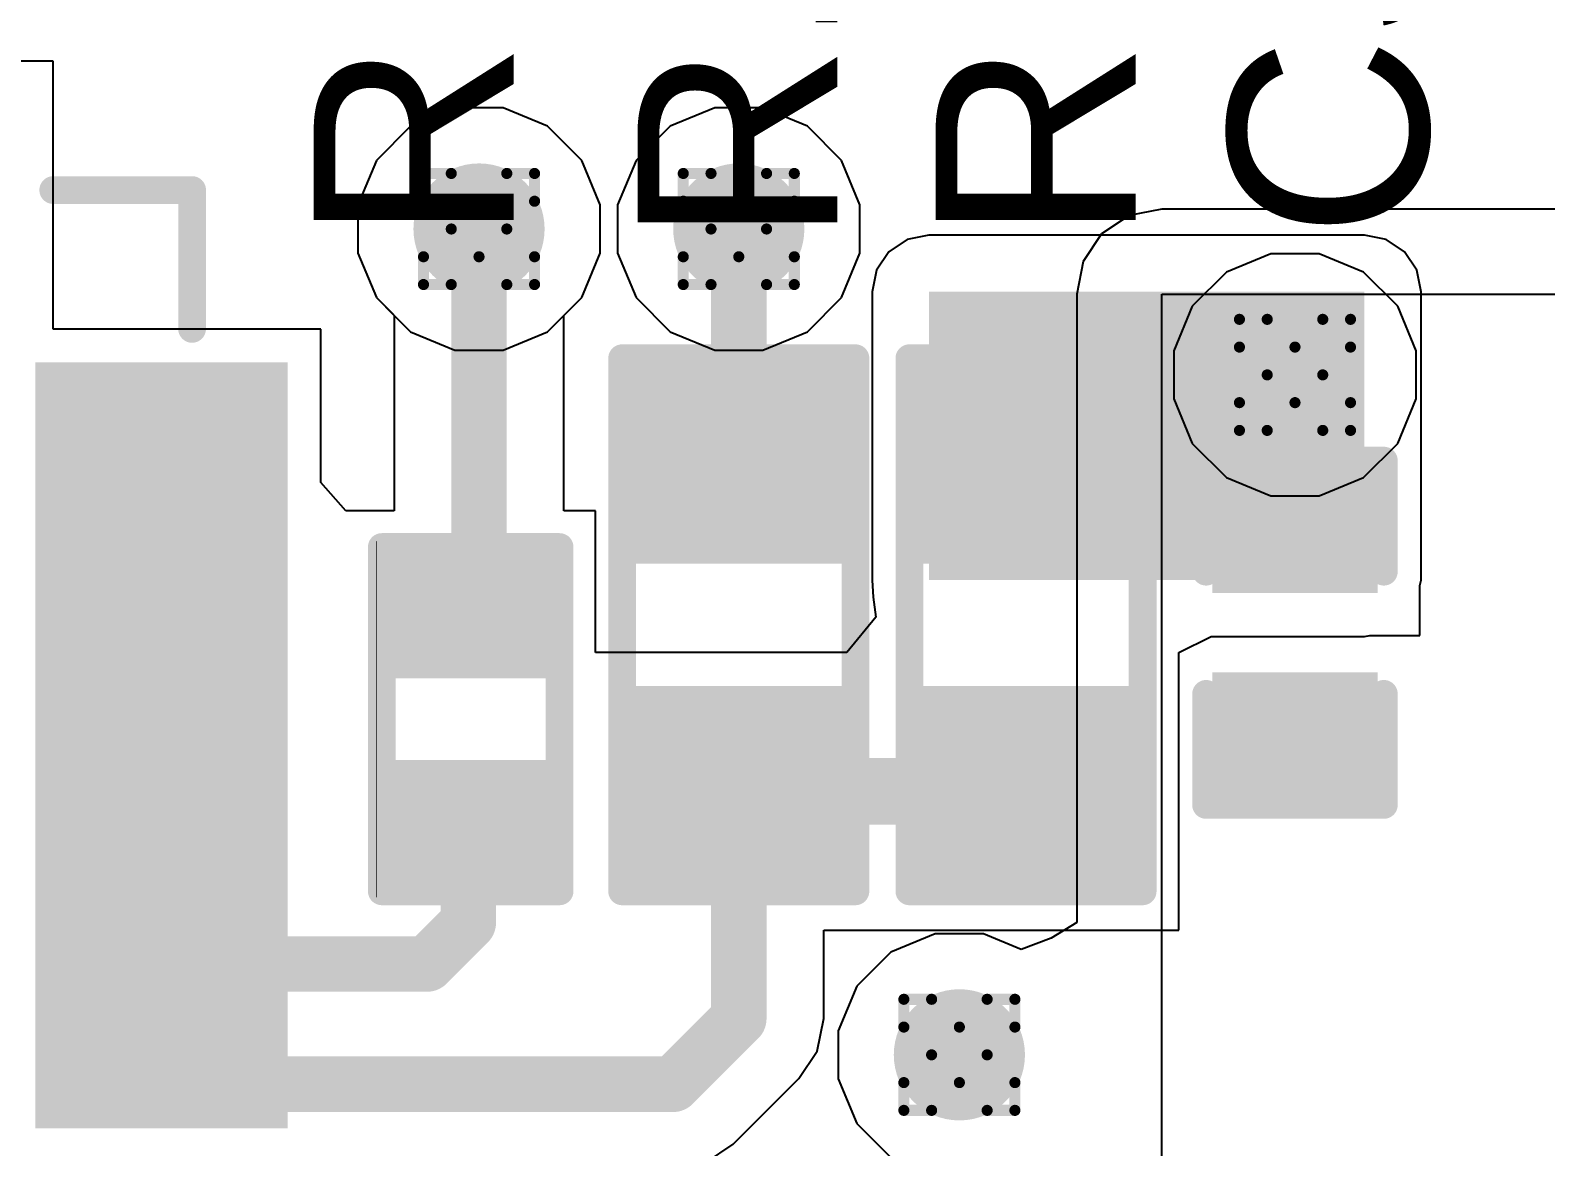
# Model space of a CAD drawing. Header units: inches. Extents: x -11 to 5379, y 0 to 5429.
# Drawn here: x 79 to 85.93, y 56.6 to 61.71 of the extents above; entities that cross this region are included whole.
import ezdxf

# ---------------------------------------------------------------- set-up
doc = ezdxf.new("R2010")
doc.units = ezdxf.units.IN
for name, color, linetype in [('Bottom Layer', 5, 'Continuous'), ('Drill Drawing', 1, 'Continuous'), ('GND', 16, 'Continuous'), ('PWR', 76, 'Continuous'), ('Top Layer', 1, 'Continuous'), ('Top Overlay', 2, 'Continuous'), ('Top Paste', 8, 'Continuous'), ('Top Solder', 216, 'Continuous'), ('Via Holes', 16, 'Continuous')]:
    doc.layers.add(name, color=color, linetype=linetype)
doc.styles.add('Arial', font='', dxfattribs={"height": 0.2})
doc.styles.get('Arial').set_extended_font_data('Arial')

# ---------------------------------------------------------------- blocks, each defined once
blk = doc.blocks.new('28_QFN__5_5___156')
at = {"layer": 'Top Layer'}
for points in [[(-1.65, -1.925), (-1.35, -1.925), (-1.35, -2.875), (-1.65, -2.875)], [(-1.15, -1.925), (-0.85, -1.925), (-0.85, -2.875), (-1.15, -2.875)], [(-0.65, -1.925), (-0.35, -1.925), (-0.35, -2.875), (-0.65, -2.875)], [(-0.15, -1.925), (0.15, -1.925), (0.15, -2.875), (-0.15, -2.875)], [(0.35, -1.925), (0.65, -1.925), (0.65, -2.875), (0.35, -2.875)], [(0.85, -1.925), (1.15, -1.925), (1.15, -2.875), (0.85, -2.875)], [(1.35, -1.925), (1.65, -1.925), (1.65, -2.875), (1.35, -2.875)]]:
    blk.add_hatch(color=1, dxfattribs=at).paths.add_polyline_path(points)
at = {"layer": 'Top Paste'}
for points in [[(-1.65, -1.925), (-1.35, -1.925), (-1.35, -2.875), (-1.65, -2.875)], [(-1.15, -1.925), (-0.85, -1.925), (-0.85, -2.875), (-1.15, -2.875)], [(-0.65, -1.925), (-0.35, -1.925), (-0.35, -2.875), (-0.65, -2.875)], [(-0.15, -1.925), (0.15, -1.925), (0.15, -2.875), (-0.15, -2.875)], [(0.35, -1.925), (0.65, -1.925), (0.65, -2.875), (0.35, -2.875)], [(0.85, -1.925), (1.15, -1.925), (1.15, -2.875), (0.85, -2.875)], [(1.35, -1.925), (1.65, -1.925), (1.65, -2.875), (1.35, -2.875)]]:
    blk.add_hatch(color=8, dxfattribs=at).paths.add_polyline_path(points)
at = {"layer": 'Top Solder'}
for points in [[(-1.7516, -1.8234), (-1.2484, -1.8234), (-1.2484, -2.9766), (-1.7516, -2.9766)], [(-1.2516, -1.8234), (-0.7484, -1.8234), (-0.7484, -2.9766), (-1.2516, -2.9766)], [(-0.7516, -1.8234), (-0.2484, -1.8234), (-0.2484, -2.9766), (-0.7516, -2.9766)], [(-0.2516, -1.8234), (0.2516, -1.8234), (0.2516, -2.9766), (-0.2516, -2.9766)], [(0.2484, -1.8234), (0.7516, -1.8234), (0.7516, -2.9766), (0.2484, -2.9766)], [(0.7484, -1.8234), (1.2516, -1.8234), (1.2516, -2.9766), (0.7484, -2.9766)], [(1.2484, -1.8234), (1.7516, -1.8234), (1.7516, -2.9766), (1.2484, -2.9766)]]:
    blk.add_hatch(color=216, dxfattribs=at).paths.add_polyline_path(points)
at = {"layer": 'Top Overlay'}
for points in [[(2.54, -1.905, 0.127, 0.127, 0), (2.54, -2.54, 0.127, 0.127, 0)], [(1.905, -2.54, 0.127, 0.127, 0), (2.54, -2.54, 0.127, 0.127, 0)]]:
    blk.add_lwpolyline(points, format="xyseb", dxfattribs=at)
for points in [[(2.5082, -1.905, 0.0635, 0.0635, 1), (2.5718, -1.905, 0.0635, 0.0635, 1)], [(1.8733, -2.54, 0.0635, 0.0635, 1), (1.9367, -2.54, 0.0635, 0.0635, 1)], [(2.5082, -2.54, 0.0635, 0.0635, 1), (2.5718, -2.54, 0.0635, 0.0635, 1)], [(2.5082, -2.54, 0.0635, 0.0635, 1), (2.5718, -2.54, 0.0635, 0.0635, 1)]]:
    blk.add_lwpolyline(points, format="xyseb", close=True, dxfattribs=at)
blk = doc.blocks.new('R___0603_325')
at = {"layer": 'Top Layer'}
for points in [[(-0.381, 0.4445), (-0.381, -0.4445), (-1.143, -0.4445), (-1.143, 0.4445)], [(1.143, 0.4445), (1.143, -0.4445), (0.381, -0.4445), (0.381, 0.4445)]]:
    blk.add_hatch(color=1, dxfattribs=at).paths.add_polyline_path(points)
at = {"layer": 'Top Paste'}
for points in [[(-0.381, 0.4445), (-0.381, -0.4445), (-1.143, -0.4445), (-1.143, 0.4445)], [(1.143, 0.4445), (1.143, -0.4445), (0.381, -0.4445), (0.381, 0.4445)]]:
    blk.add_hatch(color=8, dxfattribs=at).paths.add_polyline_path(points)
at = {"layer": 'Top Solder'}
for points in [[(-0.2794, 0.5461), (-0.2794, -0.5461), (-1.2446, -0.5461), (-1.2446, 0.5461)], [(1.2446, 0.5461), (1.2446, -0.5461), (0.2794, -0.5461), (0.2794, 0.5461)]]:
    blk.add_hatch(color=216, dxfattribs=at).paths.add_polyline_path(points)
at = {"layer": 'Top Overlay'}
for points in [[(1.2192, 0.5334, 0.127, 0.127, 0), (-1.2192, 0.5334, 0.127, 0.127, 0)], [(-1.2192, -0.5334, 0.127, 0.127, 0), (-1.2192, 0.5334, 0.127, 0.127, 0)], [(1.2192, -0.5334, 0.127, 0.127, 0), (1.2192, 0.5334, 0.127, 0.127, 0)], [(1.2192, -0.5334, 0.127, 0.127, 0), (-1.2192, -0.5334, 0.127, 0.127, 0)]]:
    blk.add_lwpolyline(points, format="xyseb", dxfattribs=at)
for points in [[(-1.25095, 0.5334, 0.0635, 0.0635, 1), (-1.18745, 0.5334, 0.0635, 0.0635, 1)], [(-1.25095, 0.5334, 0.0635, 0.0635, 1), (-1.18745, 0.5334, 0.0635, 0.0635, 1)], [(1.18745, 0.5334, 0.0635, 0.0635, 1), (1.25095, 0.5334, 0.0635, 0.0635, 1)], [(1.18745, 0.5334, 0.0635, 0.0635, 1), (1.25095, 0.5334, 0.0635, 0.0635, 1)], [(-1.25095, -0.5334, 0.0635, 0.0635, 1), (-1.18745, -0.5334, 0.0635, 0.0635, 1)], [(-1.25095, -0.5334, 0.0635, 0.0635, 1), (-1.18745, -0.5334, 0.0635, 0.0635, 1)], [(1.18745, -0.5334, 0.0635, 0.0635, 1), (1.25095, -0.5334, 0.0635, 0.0635, 1)], [(1.18745, -0.5334, 0.0635, 0.0635, 1), (1.25095, -0.5334, 0.0635, 0.0635, 1)]]:
    blk.add_lwpolyline(points, format="xyseb", close=True, dxfattribs=at)
blk = doc.blocks.new('R___0603_326')
at = {"layer": 'Top Layer'}
for points in [[(-0.381, 0.4445), (-0.381, -0.4445), (-1.143, -0.4445), (-1.143, 0.4445)], [(1.143, 0.4445), (1.143, -0.4445), (0.381, -0.4445), (0.381, 0.4445)]]:
    blk.add_hatch(color=1, dxfattribs=at).paths.add_polyline_path(points)
at = {"layer": 'Top Paste'}
for points in [[(-0.381, 0.4445), (-0.381, -0.4445), (-1.143, -0.4445), (-1.143, 0.4445)], [(1.143, 0.4445), (1.143, -0.4445), (0.381, -0.4445), (0.381, 0.4445)]]:
    blk.add_hatch(color=8, dxfattribs=at).paths.add_polyline_path(points)
at = {"layer": 'Top Solder'}
for points in [[(-0.2794, 0.5461), (-0.2794, -0.5461), (-1.2446, -0.5461), (-1.2446, 0.5461)], [(1.2446, 0.5461), (1.2446, -0.5461), (0.2794, -0.5461), (0.2794, 0.5461)]]:
    blk.add_hatch(color=216, dxfattribs=at).paths.add_polyline_path(points)
at = {"layer": 'Top Overlay'}
for points in [[(-1.2192, 0.5334, 0.127, 0.127, 0), (1.2192, 0.5334, 0.127, 0.127, 0)], [(-1.2192, 0.5334, 0.127, 0.127, 0), (-1.2192, -0.5334, 0.127, 0.127, 0)], [(1.2192, 0.5334, 0.127, 0.127, 0), (1.2192, -0.5334, 0.127, 0.127, 0)], [(-1.2192, -0.5334, 0.127, 0.127, 0), (1.2192, -0.5334, 0.127, 0.127, 0)]]:
    blk.add_lwpolyline(points, format="xyseb", dxfattribs=at)
for points in [[(-1.25095, 0.5334, 0.0635, 0.0635, 1), (-1.18745, 0.5334, 0.0635, 0.0635, 1)], [(-1.25095, 0.5334, 0.0635, 0.0635, 1), (-1.18745, 0.5334, 0.0635, 0.0635, 1)], [(1.18745, 0.5334, 0.0635, 0.0635, 1), (1.25095, 0.5334, 0.0635, 0.0635, 1)], [(1.18745, 0.5334, 0.0635, 0.0635, 1), (1.25095, 0.5334, 0.0635, 0.0635, 1)], [(-1.25095, -0.5334, 0.0635, 0.0635, 1), (-1.18745, -0.5334, 0.0635, 0.0635, 1)], [(-1.25095, -0.5334, 0.0635, 0.0635, 1), (-1.18745, -0.5334, 0.0635, 0.0635, 1)], [(1.18745, -0.5334, 0.0635, 0.0635, 1), (1.25095, -0.5334, 0.0635, 0.0635, 1)], [(1.18745, -0.5334, 0.0635, 0.0635, 1), (1.25095, -0.5334, 0.0635, 0.0635, 1)]]:
    blk.add_lwpolyline(points, format="xyseb", close=True, dxfattribs=at)
blk = doc.blocks.new('R___0402_327')
at = {"layer": 'Top Layer'}
for points in [[(-0.6985, -0.3175), (-0.6985, 0.3175), (-0.2413, 0.3175), (-0.2413, -0.3175)], [(0.2413, -0.3175), (0.2413, 0.3175), (0.6985, 0.3175), (0.6985, -0.3175)]]:
    blk.add_hatch(color=1, dxfattribs=at).paths.add_polyline_path(points)
at = {"layer": 'Top Paste'}
for points in [[(-0.6985, -0.3175), (-0.6985, 0.3175), (-0.2413, 0.3175), (-0.2413, -0.3175)], [(0.2413, -0.3175), (0.2413, 0.3175), (0.6985, 0.3175), (0.6985, -0.3175)]]:
    blk.add_hatch(color=8, dxfattribs=at).paths.add_polyline_path(points)
at = {"layer": 'Top Solder'}
for points in [[(-0.7535, -0.3725), (-0.7535, 0.3725), (-0.1863, 0.3725), (-0.1863, -0.3725)], [(0.1863, -0.3725), (0.1863, 0.3725), (0.7535, 0.3725), (0.7535, -0.3725)]]:
    blk.add_hatch(color=216, dxfattribs=at).paths.add_polyline_path(points)
at = {"layer": 'Top Overlay'}
for points in [[(-0.7874, -0.4064, 0.127, 0.127, 0), (-0.7874, 0.4064, 0.127, 0.127, 0)], [(0.7874, 0.4064, 0.127, 0.127, 0), (-0.7874, 0.4064, 0.127, 0.127, 0)], [(0.7874, -0.4064, 0.127, 0.127, 0), (0.7874, 0.4064, 0.127, 0.127, 0)], [(0.7874, -0.4064, 0.127, 0.127, 0), (-0.7874, -0.4064, 0.127, 0.127, 0)], [(0.8128, -0.4318, 0.00323, 0.00323, 0), (-0.8128, -0.4318, 0.00323, 0.00323, 0)]]:
    blk.add_lwpolyline(points, format="xyseb", dxfattribs=at)
for points in [[(-0.8191, 0.4064, 0.0635, 0.0635, 1), (-0.7556, 0.4064, 0.0635, 0.0635, 1)], [(-0.8191, 0.4064, 0.0635, 0.0635, 1), (-0.7556, 0.4064, 0.0635, 0.0635, 1)], [(0.7556, 0.4064, 0.0635, 0.0635, 1), (0.8191, 0.4064, 0.0635, 0.0635, 1)], [(0.7556, 0.4064, 0.0635, 0.0635, 1), (0.8191, 0.4064, 0.0635, 0.0635, 1)], [(-0.8191, -0.4064, 0.0635, 0.0635, 1), (-0.7556, -0.4064, 0.0635, 0.0635, 1)], [(-0.8191, -0.4064, 0.0635, 0.0635, 1), (-0.7556, -0.4064, 0.0635, 0.0635, 1)], [(0.7556, -0.4064, 0.0635, 0.0635, 1), (0.8191, -0.4064, 0.0635, 0.0635, 1)], [(0.7556, -0.4064, 0.0635, 0.0635, 1), (0.8191, -0.4064, 0.0635, 0.0635, 1)], [(-0.8136, -0.4318, 0.00161, 0.00161, 1), (-0.812, -0.4318, 0.00161, 0.00161, 1)], [(0.812, -0.4318, 0.00161, 0.00161, 1), (0.8136, -0.4318, 0.00161, 0.00161, 1)]]:
    blk.add_lwpolyline(points, format="xyseb", close=True, dxfattribs=at)
blk = doc.blocks.new('C___0402_658')
at = {"layer": 'Top Layer'}
for points in [[(-0.6985, -0.3175), (-0.6985, 0.3175), (-0.2413, 0.3175), (-0.2413, -0.3175)], [(0.2413, -0.3175), (0.2413, 0.3175), (0.6985, 0.3175), (0.6985, -0.3175)]]:
    blk.add_hatch(color=1, dxfattribs=at).paths.add_polyline_path(points)
at = {"layer": 'Top Paste'}
for points in [[(-0.6985, -0.3175), (-0.6985, 0.3175), (-0.2413, 0.3175), (-0.2413, -0.3175)], [(0.2413, -0.3175), (0.2413, 0.3175), (0.6985, 0.3175), (0.6985, -0.3175)]]:
    blk.add_hatch(color=8, dxfattribs=at).paths.add_polyline_path(points)
at = {"layer": 'Top Solder'}
for points in [[(-0.7585, -0.3775), (-0.7585, 0.3775), (-0.1813, 0.3775), (-0.1813, -0.3775)], [(0.1813, -0.3775), (0.1813, 0.3775), (0.7585, 0.3775), (0.7585, -0.3775)]]:
    blk.add_hatch(color=216, dxfattribs=at).paths.add_polyline_path(points)
at = {"layer": 'Top Overlay'}
for points in [[(-0.7874, -0.4064, 0.127, 0.127, 0), (-0.7874, 0.4064, 0.127, 0.127, 0)], [(-0.2794, 0.4064, 0.127, 0.127, 0), (-0.7874, 0.4064, 0.127, 0.127, 0)], [(0.7874, 0.4064, 0.127, 0.127, 0), (0.2794, 0.4064, 0.127, 0.127, 0)], [(0.7874, -0.4064, 0.127, 0.127, 0), (0.7874, 0.4064, 0.127, 0.127, 0)], [(-0.2794, -0.4064, 0.127, 0.127, 0), (-0.7874, -0.4064, 0.127, 0.127, 0)], [(0.7874, -0.4064, 0.127, 0.127, 0), (0.2794, -0.4064, 0.127, 0.127, 0)]]:
    blk.add_lwpolyline(points, format="xyseb", dxfattribs=at)
for points in [[(-0.8191, 0.4064, 0.0635, 0.0635, 1), (-0.7556, 0.4064, 0.0635, 0.0635, 1)], [(-0.8191, 0.4064, 0.0635, 0.0635, 1), (-0.7556, 0.4064, 0.0635, 0.0635, 1)], [(-0.3111, 0.4064, 0.0635, 0.0635, 1), (-0.2477, 0.4064, 0.0635, 0.0635, 1)], [(0.2477, 0.4064, 0.0635, 0.0635, 1), (0.3111, 0.4064, 0.0635, 0.0635, 1)], [(0.7556, 0.4064, 0.0635, 0.0635, 1), (0.8191, 0.4064, 0.0635, 0.0635, 1)], [(0.7556, 0.4064, 0.0635, 0.0635, 1), (0.8191, 0.4064, 0.0635, 0.0635, 1)], [(-0.8191, -0.4064, 0.0635, 0.0635, 1), (-0.7556, -0.4064, 0.0635, 0.0635, 1)], [(-0.8191, -0.4064, 0.0635, 0.0635, 1), (-0.7556, -0.4064, 0.0635, 0.0635, 1)], [(-0.3111, -0.4064, 0.0635, 0.0635, 1), (-0.2477, -0.4064, 0.0635, 0.0635, 1)], [(0.2477, -0.4064, 0.0635, 0.0635, 1), (0.3111, -0.4064, 0.0635, 0.0635, 1)], [(0.7556, -0.4064, 0.0635, 0.0635, 1), (0.8191, -0.4064, 0.0635, 0.0635, 1)], [(0.7556, -0.4064, 0.0635, 0.0635, 1), (0.8191, -0.4064, 0.0635, 0.0635, 1)]]:
    blk.add_lwpolyline(points, format="xyseb", close=True, dxfattribs=at)

msp = doc.modelspace()

# ---------------------------------------------------------------- hatches: boundary and pattern name
at = {"layer": 'Bottom Layer'}
h = msp.add_hatch(color=5, dxfattribs=at)
edge = h.paths.add_edge_path()
edge.add_arc((81.0531, 60.8002), 0.3, 0, 360)
h = msp.add_hatch(color=5, dxfattribs=at)
edge = h.paths.add_edge_path()
edge.add_arc((82.2412, 60.8002), 0.3, 0, 360)
h = msp.add_hatch(color=5, dxfattribs=at)
edge = h.paths.add_edge_path()
edge.add_arc((84.7852, 60.133), 0.3, 0, 360)
h = msp.add_hatch(color=5, dxfattribs=at)
edge = h.paths.add_edge_path()
edge.add_arc((83.2502, 57.023), 0.3, 0, 360)
at = {"layer": 'GND'}
h = msp.add_hatch(color=16, dxfattribs=at)
edge = h.paths.add_edge_path()
edge.add_arc((81.0531, 60.8002), 0.3, 0, 360)
h = msp.add_hatch(color=16, dxfattribs=at)
edge = h.paths.add_edge_path()
edge.add_arc((82.2412, 60.8002), 0.3, 0, 360)
h = msp.add_hatch(color=16, dxfattribs=at)
edge = h.paths.add_edge_path()
edge.add_arc((84.7852, 60.133), 0.3, 0, 360)
h = msp.add_hatch(color=16, dxfattribs=at)
edge = h.paths.add_edge_path()
edge.add_arc((83.2502, 57.023), 0.3, 0, 360)
at = {"layer": 'PWR'}
h = msp.add_hatch(color=76, dxfattribs=at)
edge = h.paths.add_edge_path()
edge.add_arc((81.0531, 60.8002), 0.3, 0, 360)
h = msp.add_hatch(color=76, dxfattribs=at)
edge = h.paths.add_edge_path()
edge.add_arc((82.2412, 60.8002), 0.3, 0, 360)
h = msp.add_hatch(color=76, dxfattribs=at)
edge = h.paths.add_edge_path()
edge.add_arc((84.7852, 60.133), 0.3, 0, 360)
h = msp.add_hatch(color=76, dxfattribs=at)
edge = h.paths.add_edge_path()
edge.add_arc((83.2502, 57.023), 0.3, 0, 360)
at = {"layer": 'Top Layer'}
h = msp.add_hatch(color=1, dxfattribs=at)
edge = h.paths.add_edge_path()
edge.add_arc((81.0531, 60.8002), 0.3, 0, 360)
h = msp.add_hatch(color=1, dxfattribs=at)
edge = h.paths.add_edge_path()
edge.add_arc((82.2412, 60.8002), 0.3, 0, 360)
msp.add_hatch(color=1, dxfattribs=at).paths.add_polyline_path([(83.1105, 59.1947), (85.1027, 59.1947), (85.1027, 60.5129), (83.1105, 60.5129)])
h = msp.add_hatch(color=1, dxfattribs=at)
edge = h.paths.add_edge_path()
edge.add_arc((84.7852, 60.133), 0.3, 0, 360)
h = msp.add_hatch(color=1, dxfattribs=at)
edge = h.paths.add_edge_path()
edge.add_arc((83.2502, 57.023), 0.3, 0, 360)
at = {"layer": 'Via Holes'}
h = msp.add_hatch(color=7, dxfattribs=at)
edge = h.paths.add_edge_path()
edge.add_arc((81.0531, 60.8002), 0.15, 0, 360)
h = msp.add_hatch(color=7, dxfattribs=at)
edge = h.paths.add_edge_path()
edge.add_arc((82.2412, 60.8002), 0.15, 0, 360)
h = msp.add_hatch(color=7, dxfattribs=at)
edge = h.paths.add_edge_path()
edge.add_arc((84.7852, 60.133), 0.15, 0, 360)
h = msp.add_hatch(color=7, dxfattribs=at)
edge = h.paths.add_edge_path()
edge.add_arc((83.2502, 57.023), 0.15, 0, 360)

# ---------------------------------------------------------------- linework, layer by layer
at = {"layer": 'Bottom Layer'}
for p, q in [((80.9429, 61.3542), (80.7393, 61.2698)), ((81.1633, 61.3542), (80.9429, 61.3542)), ((81.3669, 61.2698), (81.1633, 61.3542)), ((80.7393, 61.2698), (80.5834, 61.114)), ((81.5228, 61.114), (81.3669, 61.2698)), ((80.5834, 61.114), (80.4991, 60.9104)), ((81.6071, 60.9104), (81.5228, 61.114)), ((80.4991, 60.9104), (80.4991, 60.69)), ((81.6071, 60.69), (81.6071, 60.9104)), ((80.4991, 60.69), (80.5834, 60.4864)), ((81.5228, 60.4864), (81.6071, 60.69)), ((84.675, 60.687), (84.4714, 60.6026)), ((84.8954, 60.687), (84.675, 60.687)), ((85.099, 60.6026), (84.8954, 60.687)), ((84.4714, 60.6026), (84.3155, 60.4468)), ((85.2549, 60.4468), (85.099, 60.6026)), ((80.5834, 60.4864), (80.7393, 60.3305)), ((81.3669, 60.3305), (81.5228, 60.4864)), ((84.3155, 60.4468), (84.2312, 60.2432)), ((85.3392, 60.2432), (85.2549, 60.4468)), ((80.7393, 60.3305), (80.9429, 60.2462)), ((81.1633, 60.2462), (81.3669, 60.3305)), ((80.9429, 60.2462), (81.1633, 60.2462)), ((84.2312, 60.2432), (84.2312, 60.0228)), ((85.3392, 60.0228), (85.3392, 60.2432)), ((84.2312, 60.0228), (84.3155, 59.8192)), ((85.2549, 59.8192), (85.3392, 60.0228)), ((84.3155, 59.8192), (84.4714, 59.6633)), ((85.099, 59.6633), (85.2549, 59.8192)), ((84.4714, 59.6633), (84.675, 59.579)), ((84.8954, 59.579), (85.099, 59.6633)), ((84.675, 59.579), (84.8954, 59.579))]:
    msp.add_line(p, q, dxfattribs=at)
at = {"layer": 'Drill Drawing'}
for points in [[(80.7991, 60.9272, 0.0508, 0.0508, 0), (80.7991, 61.0542, 0.0508, 0.0508, 0)], [(80.7991, 61.0542, 0.0508, 0.0508, 0), (80.9261, 61.0542, 0.0508, 0.0508, 0)], [(80.9261, 61.0542, 0.0508, 0.0508, 0), (81.0531, 60.9272, 0.0508, 0.0508, 0)], [(81.0531, 60.9272, 0.0508, 0.0508, 0), (81.1801, 61.0542, 0.0508, 0.0508, 0)], [(81.1801, 61.0542, 0.0508, 0.0508, 0), (81.3071, 61.0542, 0.0508, 0.0508, 0)], [(81.3071, 60.9272, 0.0508, 0.0508, 0), (81.3071, 61.0542, 0.0508, 0.0508, 0)], [(81.9872, 60.9272, 0.0508, 0.0508, 0), (81.9872, 61.0542, 0.0508, 0.0508, 0)], [(81.9872, 61.0542, 0.0508, 0.0508, 0), (82.1142, 61.0542, 0.0508, 0.0508, 0)], [(82.1142, 61.0542, 0.0508, 0.0508, 0), (82.2412, 60.9272, 0.0508, 0.0508, 0)], [(82.2412, 60.9272, 0.0508, 0.0508, 0), (82.3682, 61.0542, 0.0508, 0.0508, 0)], [(82.3682, 61.0542, 0.0508, 0.0508, 0), (82.4952, 61.0542, 0.0508, 0.0508, 0)], [(82.4952, 60.9272, 0.0508, 0.0508, 0), (82.4952, 61.0542, 0.0508, 0.0508, 0)], [(80.7991, 60.9272, 0.0508, 0.0508, 0), (80.9261, 60.8002, 0.0508, 0.0508, 0)], [(81.1801, 60.8002, 0.0508, 0.0508, 0), (81.3071, 60.9272, 0.0508, 0.0508, 0)], [(81.9872, 60.9272, 0.0508, 0.0508, 0), (82.1142, 60.8002, 0.0508, 0.0508, 0)], [(82.3682, 60.8002, 0.0508, 0.0508, 0), (82.4952, 60.9272, 0.0508, 0.0508, 0)], [(80.7991, 60.6732, 0.0508, 0.0508, 0), (80.9261, 60.8002, 0.0508, 0.0508, 0)], [(81.1801, 60.8002, 0.0508, 0.0508, 0), (81.3071, 60.6732, 0.0508, 0.0508, 0)], [(81.9872, 60.6732, 0.0508, 0.0508, 0), (82.1142, 60.8002, 0.0508, 0.0508, 0)], [(82.3682, 60.8002, 0.0508, 0.0508, 0), (82.4952, 60.6732, 0.0508, 0.0508, 0)], [(80.7991, 60.5462, 0.0508, 0.0508, 0), (80.7991, 60.6732, 0.0508, 0.0508, 0)], [(80.9261, 60.5462, 0.0508, 0.0508, 0), (81.0531, 60.6732, 0.0508, 0.0508, 0)], [(81.0531, 60.6732, 0.0508, 0.0508, 0), (81.1801, 60.5462, 0.0508, 0.0508, 0)], [(81.3071, 60.5462, 0.0508, 0.0508, 0), (81.3071, 60.6732, 0.0508, 0.0508, 0)], [(81.9872, 60.5462, 0.0508, 0.0508, 0), (81.9872, 60.6732, 0.0508, 0.0508, 0)], [(82.1142, 60.5462, 0.0508, 0.0508, 0), (82.2412, 60.6732, 0.0508, 0.0508, 0)], [(82.2412, 60.6732, 0.0508, 0.0508, 0), (82.3682, 60.5462, 0.0508, 0.0508, 0)], [(82.4952, 60.5462, 0.0508, 0.0508, 0), (82.4952, 60.6732, 0.0508, 0.0508, 0)], [(80.7991, 60.5462, 0.0508, 0.0508, 0), (80.9261, 60.5462, 0.0508, 0.0508, 0)], [(81.1801, 60.5462, 0.0508, 0.0508, 0), (81.3071, 60.5462, 0.0508, 0.0508, 0)], [(81.9872, 60.5462, 0.0508, 0.0508, 0), (82.1142, 60.5462, 0.0508, 0.0508, 0)], [(82.3682, 60.5462, 0.0508, 0.0508, 0), (82.4952, 60.5462, 0.0508, 0.0508, 0)], [(84.5312, 60.26, 0.0508, 0.0508, 0), (84.5312, 60.387, 0.0508, 0.0508, 0)], [(84.5312, 60.387, 0.0508, 0.0508, 0), (84.6582, 60.387, 0.0508, 0.0508, 0)], [(84.6582, 60.387, 0.0508, 0.0508, 0), (84.7852, 60.26, 0.0508, 0.0508, 0)], [(84.7852, 60.26, 0.0508, 0.0508, 0), (84.9122, 60.387, 0.0508, 0.0508, 0)], [(84.9122, 60.387, 0.0508, 0.0508, 0), (85.0392, 60.387, 0.0508, 0.0508, 0)], [(85.0392, 60.26, 0.0508, 0.0508, 0), (85.0392, 60.387, 0.0508, 0.0508, 0)], [(84.5312, 60.26, 0.0508, 0.0508, 0), (84.6582, 60.133, 0.0508, 0.0508, 0)], [(84.9122, 60.133, 0.0508, 0.0508, 0), (85.0392, 60.26, 0.0508, 0.0508, 0)], [(84.5312, 60.006, 0.0508, 0.0508, 0), (84.6582, 60.133, 0.0508, 0.0508, 0)], [(84.9122, 60.133, 0.0508, 0.0508, 0), (85.0392, 60.006, 0.0508, 0.0508, 0)], [(84.5312, 59.879, 0.0508, 0.0508, 0), (84.5312, 60.006, 0.0508, 0.0508, 0)], [(84.6582, 59.879, 0.0508, 0.0508, 0), (84.7852, 60.006, 0.0508, 0.0508, 0)], [(84.7852, 60.006, 0.0508, 0.0508, 0), (84.9122, 59.879, 0.0508, 0.0508, 0)], [(85.0392, 59.879, 0.0508, 0.0508, 0), (85.0392, 60.006, 0.0508, 0.0508, 0)], [(84.5312, 59.879, 0.0508, 0.0508, 0), (84.6582, 59.879, 0.0508, 0.0508, 0)], [(84.9122, 59.879, 0.0508, 0.0508, 0), (85.0392, 59.879, 0.0508, 0.0508, 0)], [(82.9962, 57.15, 0.0508, 0.0508, 0), (82.9962, 57.277, 0.0508, 0.0508, 0)], [(82.9962, 57.277, 0.0508, 0.0508, 0), (83.1232, 57.277, 0.0508, 0.0508, 0)], [(83.1232, 57.277, 0.0508, 0.0508, 0), (83.2502, 57.15, 0.0508, 0.0508, 0)], [(83.2502, 57.15, 0.0508, 0.0508, 0), (83.3772, 57.277, 0.0508, 0.0508, 0)], [(83.3772, 57.277, 0.0508, 0.0508, 0), (83.5042, 57.277, 0.0508, 0.0508, 0)], [(83.5042, 57.15, 0.0508, 0.0508, 0), (83.5042, 57.277, 0.0508, 0.0508, 0)], [(82.9962, 57.15, 0.0508, 0.0508, 0), (83.1232, 57.023, 0.0508, 0.0508, 0)], [(83.3772, 57.023, 0.0508, 0.0508, 0), (83.5042, 57.15, 0.0508, 0.0508, 0)], [(82.9962, 56.896, 0.0508, 0.0508, 0), (83.1232, 57.023, 0.0508, 0.0508, 0)], [(83.3772, 57.023, 0.0508, 0.0508, 0), (83.5042, 56.896, 0.0508, 0.0508, 0)], [(82.9962, 56.769, 0.0508, 0.0508, 0), (82.9962, 56.896, 0.0508, 0.0508, 0)], [(83.1232, 56.769, 0.0508, 0.0508, 0), (83.2502, 56.896, 0.0508, 0.0508, 0)], [(83.2502, 56.896, 0.0508, 0.0508, 0), (83.3772, 56.769, 0.0508, 0.0508, 0)], [(83.5042, 56.769, 0.0508, 0.0508, 0), (83.5042, 56.896, 0.0508, 0.0508, 0)], [(82.9962, 56.769, 0.0508, 0.0508, 0), (83.1232, 56.769, 0.0508, 0.0508, 0)], [(83.3772, 56.769, 0.0508, 0.0508, 0), (83.5042, 56.769, 0.0508, 0.0508, 0)]]:
    msp.add_lwpolyline(points, format="xyseb", dxfattribs=at)
for points in [[(80.7864, 61.0542, 0.0254, 0.0254, 1), (80.8118, 61.0542, 0.0254, 0.0254, 1)], [(80.7864, 61.0542, 0.0254, 0.0254, 1), (80.8118, 61.0542, 0.0254, 0.0254, 1)], [(80.9134, 61.0542, 0.0254, 0.0254, 1), (80.9388, 61.0542, 0.0254, 0.0254, 1)], [(80.9134, 61.0542, 0.0254, 0.0254, 1), (80.9388, 61.0542, 0.0254, 0.0254, 1)], [(81.1674, 61.0542, 0.0254, 0.0254, 1), (81.1928, 61.0542, 0.0254, 0.0254, 1)], [(81.1674, 61.0542, 0.0254, 0.0254, 1), (81.1928, 61.0542, 0.0254, 0.0254, 1)], [(81.2944, 61.0542, 0.0254, 0.0254, 1), (81.3198, 61.0542, 0.0254, 0.0254, 1)], [(81.2944, 61.0542, 0.0254, 0.0254, 1), (81.3198, 61.0542, 0.0254, 0.0254, 1)], [(81.9745, 61.0542, 0.0254, 0.0254, 1), (81.9999, 61.0542, 0.0254, 0.0254, 1)], [(81.9745, 61.0542, 0.0254, 0.0254, 1), (81.9999, 61.0542, 0.0254, 0.0254, 1)], [(82.1015, 61.0542, 0.0254, 0.0254, 1), (82.1269, 61.0542, 0.0254, 0.0254, 1)], [(82.1015, 61.0542, 0.0254, 0.0254, 1), (82.1269, 61.0542, 0.0254, 0.0254, 1)], [(82.3555, 61.0542, 0.0254, 0.0254, 1), (82.3809, 61.0542, 0.0254, 0.0254, 1)], [(82.3555, 61.0542, 0.0254, 0.0254, 1), (82.3809, 61.0542, 0.0254, 0.0254, 1)], [(82.4825, 61.0542, 0.0254, 0.0254, 1), (82.5079, 61.0542, 0.0254, 0.0254, 1)], [(82.4825, 61.0542, 0.0254, 0.0254, 1), (82.5079, 61.0542, 0.0254, 0.0254, 1)], [(80.7864, 60.9272, 0.0254, 0.0254, 1), (80.8118, 60.9272, 0.0254, 0.0254, 1)], [(80.7864, 60.9272, 0.0254, 0.0254, 1), (80.8118, 60.9272, 0.0254, 0.0254, 1)], [(81.0404, 60.9272, 0.0254, 0.0254, 1), (81.0658, 60.9272, 0.0254, 0.0254, 1)], [(81.0404, 60.9272, 0.0254, 0.0254, 1), (81.0658, 60.9272, 0.0254, 0.0254, 1)], [(81.2944, 60.9272, 0.0254, 0.0254, 1), (81.3198, 60.9272, 0.0254, 0.0254, 1)], [(81.2944, 60.9272, 0.0254, 0.0254, 1), (81.3198, 60.9272, 0.0254, 0.0254, 1)], [(81.9745, 60.9272, 0.0254, 0.0254, 1), (81.9999, 60.9272, 0.0254, 0.0254, 1)], [(81.9745, 60.9272, 0.0254, 0.0254, 1), (81.9999, 60.9272, 0.0254, 0.0254, 1)], [(82.2285, 60.9272, 0.0254, 0.0254, 1), (82.2539, 60.9272, 0.0254, 0.0254, 1)], [(82.2285, 60.9272, 0.0254, 0.0254, 1), (82.2539, 60.9272, 0.0254, 0.0254, 1)], [(82.4825, 60.9272, 0.0254, 0.0254, 1), (82.5079, 60.9272, 0.0254, 0.0254, 1)], [(82.4825, 60.9272, 0.0254, 0.0254, 1), (82.5079, 60.9272, 0.0254, 0.0254, 1)], [(80.9134, 60.8002, 0.0254, 0.0254, 1), (80.9388, 60.8002, 0.0254, 0.0254, 1)], [(80.9134, 60.8002, 0.0254, 0.0254, 1), (80.9388, 60.8002, 0.0254, 0.0254, 1)], [(81.1674, 60.8002, 0.0254, 0.0254, 1), (81.1928, 60.8002, 0.0254, 0.0254, 1)], [(81.1674, 60.8002, 0.0254, 0.0254, 1), (81.1928, 60.8002, 0.0254, 0.0254, 1)], [(82.1015, 60.8002, 0.0254, 0.0254, 1), (82.1269, 60.8002, 0.0254, 0.0254, 1)], [(82.1015, 60.8002, 0.0254, 0.0254, 1), (82.1269, 60.8002, 0.0254, 0.0254, 1)], [(82.3555, 60.8002, 0.0254, 0.0254, 1), (82.3809, 60.8002, 0.0254, 0.0254, 1)], [(82.3555, 60.8002, 0.0254, 0.0254, 1), (82.3809, 60.8002, 0.0254, 0.0254, 1)], [(80.7864, 60.6732, 0.0254, 0.0254, 1), (80.8118, 60.6732, 0.0254, 0.0254, 1)], [(80.7864, 60.6732, 0.0254, 0.0254, 1), (80.8118, 60.6732, 0.0254, 0.0254, 1)], [(81.0404, 60.6732, 0.0254, 0.0254, 1), (81.0658, 60.6732, 0.0254, 0.0254, 1)], [(81.0404, 60.6732, 0.0254, 0.0254, 1), (81.0658, 60.6732, 0.0254, 0.0254, 1)], [(81.2944, 60.6732, 0.0254, 0.0254, 1), (81.3198, 60.6732, 0.0254, 0.0254, 1)], [(81.2944, 60.6732, 0.0254, 0.0254, 1), (81.3198, 60.6732, 0.0254, 0.0254, 1)], [(81.9745, 60.6732, 0.0254, 0.0254, 1), (81.9999, 60.6732, 0.0254, 0.0254, 1)], [(81.9745, 60.6732, 0.0254, 0.0254, 1), (81.9999, 60.6732, 0.0254, 0.0254, 1)], [(82.2285, 60.6732, 0.0254, 0.0254, 1), (82.2539, 60.6732, 0.0254, 0.0254, 1)], [(82.2285, 60.6732, 0.0254, 0.0254, 1), (82.2539, 60.6732, 0.0254, 0.0254, 1)], [(82.4825, 60.6732, 0.0254, 0.0254, 1), (82.5079, 60.6732, 0.0254, 0.0254, 1)], [(82.4825, 60.6732, 0.0254, 0.0254, 1), (82.5079, 60.6732, 0.0254, 0.0254, 1)], [(80.7864, 60.5462, 0.0254, 0.0254, 1), (80.8118, 60.5462, 0.0254, 0.0254, 1)], [(80.7864, 60.5462, 0.0254, 0.0254, 1), (80.8118, 60.5462, 0.0254, 0.0254, 1)], [(80.9134, 60.5462, 0.0254, 0.0254, 1), (80.9388, 60.5462, 0.0254, 0.0254, 1)], [(80.9134, 60.5462, 0.0254, 0.0254, 1), (80.9388, 60.5462, 0.0254, 0.0254, 1)], [(81.1674, 60.5462, 0.0254, 0.0254, 1), (81.1928, 60.5462, 0.0254, 0.0254, 1)], [(81.1674, 60.5462, 0.0254, 0.0254, 1), (81.1928, 60.5462, 0.0254, 0.0254, 1)], [(81.2944, 60.5462, 0.0254, 0.0254, 1), (81.3198, 60.5462, 0.0254, 0.0254, 1)], [(81.2944, 60.5462, 0.0254, 0.0254, 1), (81.3198, 60.5462, 0.0254, 0.0254, 1)], [(81.9745, 60.5462, 0.0254, 0.0254, 1), (81.9999, 60.5462, 0.0254, 0.0254, 1)], [(81.9745, 60.5462, 0.0254, 0.0254, 1), (81.9999, 60.5462, 0.0254, 0.0254, 1)], [(82.1015, 60.5462, 0.0254, 0.0254, 1), (82.1269, 60.5462, 0.0254, 0.0254, 1)], [(82.1015, 60.5462, 0.0254, 0.0254, 1), (82.1269, 60.5462, 0.0254, 0.0254, 1)], [(82.3555, 60.5462, 0.0254, 0.0254, 1), (82.3809, 60.5462, 0.0254, 0.0254, 1)], [(82.3555, 60.5462, 0.0254, 0.0254, 1), (82.3809, 60.5462, 0.0254, 0.0254, 1)], [(82.4825, 60.5462, 0.0254, 0.0254, 1), (82.5079, 60.5462, 0.0254, 0.0254, 1)], [(82.4825, 60.5462, 0.0254, 0.0254, 1), (82.5079, 60.5462, 0.0254, 0.0254, 1)], [(84.5185, 60.387, 0.0254, 0.0254, 1), (84.5439, 60.387, 0.0254, 0.0254, 1)], [(84.5185, 60.387, 0.0254, 0.0254, 1), (84.5439, 60.387, 0.0254, 0.0254, 1)], [(84.6455, 60.387, 0.0254, 0.0254, 1), (84.6709, 60.387, 0.0254, 0.0254, 1)], [(84.6455, 60.387, 0.0254, 0.0254, 1), (84.6709, 60.387, 0.0254, 0.0254, 1)], [(84.8995, 60.387, 0.0254, 0.0254, 1), (84.9249, 60.387, 0.0254, 0.0254, 1)], [(84.8995, 60.387, 0.0254, 0.0254, 1), (84.9249, 60.387, 0.0254, 0.0254, 1)], [(85.0265, 60.387, 0.0254, 0.0254, 1), (85.0519, 60.387, 0.0254, 0.0254, 1)], [(85.0265, 60.387, 0.0254, 0.0254, 1), (85.0519, 60.387, 0.0254, 0.0254, 1)], [(84.5185, 60.26, 0.0254, 0.0254, 1), (84.5439, 60.26, 0.0254, 0.0254, 1)], [(84.5185, 60.26, 0.0254, 0.0254, 1), (84.5439, 60.26, 0.0254, 0.0254, 1)], [(84.7725, 60.26, 0.0254, 0.0254, 1), (84.7979, 60.26, 0.0254, 0.0254, 1)], [(84.7725, 60.26, 0.0254, 0.0254, 1), (84.7979, 60.26, 0.0254, 0.0254, 1)], [(85.0265, 60.26, 0.0254, 0.0254, 1), (85.0519, 60.26, 0.0254, 0.0254, 1)], [(85.0265, 60.26, 0.0254, 0.0254, 1), (85.0519, 60.26, 0.0254, 0.0254, 1)], [(84.6455, 60.133, 0.0254, 0.0254, 1), (84.6709, 60.133, 0.0254, 0.0254, 1)], [(84.6455, 60.133, 0.0254, 0.0254, 1), (84.6709, 60.133, 0.0254, 0.0254, 1)], [(84.8995, 60.133, 0.0254, 0.0254, 1), (84.9249, 60.133, 0.0254, 0.0254, 1)], [(84.8995, 60.133, 0.0254, 0.0254, 1), (84.9249, 60.133, 0.0254, 0.0254, 1)], [(84.5185, 60.006, 0.0254, 0.0254, 1), (84.5439, 60.006, 0.0254, 0.0254, 1)], [(84.5185, 60.006, 0.0254, 0.0254, 1), (84.5439, 60.006, 0.0254, 0.0254, 1)], [(84.7725, 60.006, 0.0254, 0.0254, 1), (84.7979, 60.006, 0.0254, 0.0254, 1)], [(84.7725, 60.006, 0.0254, 0.0254, 1), (84.7979, 60.006, 0.0254, 0.0254, 1)], [(85.0265, 60.006, 0.0254, 0.0254, 1), (85.0519, 60.006, 0.0254, 0.0254, 1)], [(85.0265, 60.006, 0.0254, 0.0254, 1), (85.0519, 60.006, 0.0254, 0.0254, 1)], [(84.5185, 59.879, 0.0254, 0.0254, 1), (84.5439, 59.879, 0.0254, 0.0254, 1)], [(84.5185, 59.879, 0.0254, 0.0254, 1), (84.5439, 59.879, 0.0254, 0.0254, 1)], [(84.6455, 59.879, 0.0254, 0.0254, 1), (84.6709, 59.879, 0.0254, 0.0254, 1)], [(84.6455, 59.879, 0.0254, 0.0254, 1), (84.6709, 59.879, 0.0254, 0.0254, 1)], [(84.8995, 59.879, 0.0254, 0.0254, 1), (84.9249, 59.879, 0.0254, 0.0254, 1)], [(84.8995, 59.879, 0.0254, 0.0254, 1), (84.9249, 59.879, 0.0254, 0.0254, 1)], [(85.0265, 59.879, 0.0254, 0.0254, 1), (85.0519, 59.879, 0.0254, 0.0254, 1)], [(85.0265, 59.879, 0.0254, 0.0254, 1), (85.0519, 59.879, 0.0254, 0.0254, 1)], [(82.9835, 57.277, 0.0254, 0.0254, 1), (83.0089, 57.277, 0.0254, 0.0254, 1)], [(82.9835, 57.277, 0.0254, 0.0254, 1), (83.0089, 57.277, 0.0254, 0.0254, 1)], [(83.1105, 57.277, 0.0254, 0.0254, 1), (83.1359, 57.277, 0.0254, 0.0254, 1)], [(83.1105, 57.277, 0.0254, 0.0254, 1), (83.1359, 57.277, 0.0254, 0.0254, 1)], [(83.3645, 57.277, 0.0254, 0.0254, 1), (83.3899, 57.277, 0.0254, 0.0254, 1)], [(83.3645, 57.277, 0.0254, 0.0254, 1), (83.3899, 57.277, 0.0254, 0.0254, 1)], [(83.4915, 57.277, 0.0254, 0.0254, 1), (83.5169, 57.277, 0.0254, 0.0254, 1)], [(83.4915, 57.277, 0.0254, 0.0254, 1), (83.5169, 57.277, 0.0254, 0.0254, 1)], [(82.9835, 57.15, 0.0254, 0.0254, 1), (83.0089, 57.15, 0.0254, 0.0254, 1)], [(82.9835, 57.15, 0.0254, 0.0254, 1), (83.0089, 57.15, 0.0254, 0.0254, 1)], [(83.2375, 57.15, 0.0254, 0.0254, 1), (83.2629, 57.15, 0.0254, 0.0254, 1)], [(83.2375, 57.15, 0.0254, 0.0254, 1), (83.2629, 57.15, 0.0254, 0.0254, 1)], [(83.4915, 57.15, 0.0254, 0.0254, 1), (83.5169, 57.15, 0.0254, 0.0254, 1)], [(83.4915, 57.15, 0.0254, 0.0254, 1), (83.5169, 57.15, 0.0254, 0.0254, 1)], [(83.1105, 57.023, 0.0254, 0.0254, 1), (83.1359, 57.023, 0.0254, 0.0254, 1)], [(83.1105, 57.023, 0.0254, 0.0254, 1), (83.1359, 57.023, 0.0254, 0.0254, 1)], [(83.3645, 57.023, 0.0254, 0.0254, 1), (83.3899, 57.023, 0.0254, 0.0254, 1)], [(83.3645, 57.023, 0.0254, 0.0254, 1), (83.3899, 57.023, 0.0254, 0.0254, 1)], [(82.9835, 56.896, 0.0254, 0.0254, 1), (83.0089, 56.896, 0.0254, 0.0254, 1)], [(82.9835, 56.896, 0.0254, 0.0254, 1), (83.0089, 56.896, 0.0254, 0.0254, 1)], [(83.2375, 56.896, 0.0254, 0.0254, 1), (83.2629, 56.896, 0.0254, 0.0254, 1)], [(83.2375, 56.896, 0.0254, 0.0254, 1), (83.2629, 56.896, 0.0254, 0.0254, 1)], [(83.4915, 56.896, 0.0254, 0.0254, 1), (83.5169, 56.896, 0.0254, 0.0254, 1)], [(83.4915, 56.896, 0.0254, 0.0254, 1), (83.5169, 56.896, 0.0254, 0.0254, 1)], [(82.9835, 56.769, 0.0254, 0.0254, 1), (83.0089, 56.769, 0.0254, 0.0254, 1)], [(82.9835, 56.769, 0.0254, 0.0254, 1), (83.0089, 56.769, 0.0254, 0.0254, 1)], [(83.1105, 56.769, 0.0254, 0.0254, 1), (83.1359, 56.769, 0.0254, 0.0254, 1)], [(83.1105, 56.769, 0.0254, 0.0254, 1), (83.1359, 56.769, 0.0254, 0.0254, 1)], [(83.3645, 56.769, 0.0254, 0.0254, 1), (83.3899, 56.769, 0.0254, 0.0254, 1)], [(83.3645, 56.769, 0.0254, 0.0254, 1), (83.3899, 56.769, 0.0254, 0.0254, 1)], [(83.4915, 56.769, 0.0254, 0.0254, 1), (83.5169, 56.769, 0.0254, 0.0254, 1)], [(83.4915, 56.769, 0.0254, 0.0254, 1), (83.5169, 56.769, 0.0254, 0.0254, 1)]]:
    msp.add_lwpolyline(points, format="xyseb", close=True, dxfattribs=at)
at = {"layer": 'GND'}
for p, q in [((80.9429, 61.3542), (80.7393, 61.2698)), ((81.1633, 61.3542), (80.9429, 61.3542)), ((81.3669, 61.2698), (81.1633, 61.3542)), ((80.7393, 61.2698), (80.5834, 61.114)), ((81.5228, 61.114), (81.3669, 61.2698)), ((80.5834, 61.114), (80.4991, 60.9104)), ((81.6071, 60.9104), (81.5228, 61.114)), ((80.4991, 60.9104), (80.4991, 60.69)), ((81.6071, 60.69), (81.6071, 60.9104)), ((80.4991, 60.69), (80.5834, 60.4864)), ((81.5228, 60.4864), (81.6071, 60.69)), ((84.675, 60.687), (84.4714, 60.6026)), ((84.8954, 60.687), (84.675, 60.687)), ((85.099, 60.6026), (84.8954, 60.687)), ((84.4714, 60.6026), (84.3155, 60.4468)), ((85.2549, 60.4468), (85.099, 60.6026)), ((80.5834, 60.4864), (80.7393, 60.3305)), ((81.3669, 60.3305), (81.5228, 60.4864)), ((84.3155, 60.4468), (84.2312, 60.2432)), ((85.3392, 60.2432), (85.2549, 60.4468)), ((80.7393, 60.3305), (80.9429, 60.2462)), ((81.1633, 60.2462), (81.3669, 60.3305)), ((80.9429, 60.2462), (81.1633, 60.2462)), ((84.2312, 60.2432), (84.2312, 60.0228)), ((85.3392, 60.0228), (85.3392, 60.2432)), ((84.2312, 60.0228), (84.3155, 59.8192)), ((85.2549, 59.8192), (85.3392, 60.0228)), ((84.3155, 59.8192), (84.4714, 59.6633)), ((85.099, 59.6633), (85.2549, 59.8192)), ((84.4714, 59.6633), (84.675, 59.579)), ((84.8954, 59.579), (85.099, 59.6633)), ((84.675, 59.579), (84.8954, 59.579))]:
    msp.add_line(p, q, dxfattribs=at)
at = {"layer": 'PWR'}
for p, q in [((82.131, 61.3542), (81.9274, 61.2698)), ((82.3514, 61.3542), (82.131, 61.3542)), ((82.555, 61.2698), (82.3514, 61.3542)), ((81.9274, 61.2698), (81.7715, 61.114)), ((82.7109, 61.114), (82.555, 61.2698)), ((81.7715, 61.114), (81.6872, 60.9104)), ((82.7952, 60.9104), (82.7109, 61.114)), ((81.6872, 60.9104), (81.6872, 60.69)), ((82.7952, 60.69), (82.7952, 60.9104)), ((84.0269, 60.8617), (83.9009, 60.7775)), ((84.1756, 60.8913), (84.0269, 60.8617)), ((85.979, 60.8913), (84.1756, 60.8913)), ((83.9009, 60.7775), (83.8167, 60.6515)), ((81.6872, 60.69), (81.7715, 60.4864)), ((82.7109, 60.4864), (82.7952, 60.69)), ((83.8167, 60.6515), (83.7871, 60.5028)), ((81.7715, 60.4864), (81.9274, 60.3305)), ((82.555, 60.3305), (82.7109, 60.4864)), ((83.7871, 60.5028), (83.7871, 57.6288)), ((84.1756, 52.2478), (84.1756, 60.5028)), ((84.1756, 60.5028), (85.979, 60.5028)), ((81.9274, 60.3305), (82.131, 60.2462)), ((82.3514, 60.2462), (82.555, 60.3305)), ((82.131, 60.2462), (82.3514, 60.2462)), ((83.7871, 57.6288), (83.6694, 57.5569)), ((83.14, 57.577), (82.9364, 57.4927)), ((83.3604, 57.577), (83.14, 57.577)), ((83.5331, 57.5055), (83.3604, 57.577)), ((83.6694, 57.5569), (83.5331, 57.5055)), ((82.9364, 57.4927), (82.7805, 57.3368)), ((82.7805, 57.3368), (82.6962, 57.1332)), ((82.6962, 57.1332), (82.6962, 56.9128)), ((82.6962, 56.9128), (82.7805, 56.7092)), ((82.7805, 56.7092), (82.9364, 56.5533))]:
    msp.add_line(p, q, dxfattribs=at)
at = {"layer": 'Top Layer'}
for p, q in [((79.1047, 61.5673), (75.2967, 61.5673)), ((79.1047, 60.3423), (79.1047, 61.5673)), ((80.9429, 61.3542), (80.7393, 61.2698)), ((81.1633, 61.3542), (80.9429, 61.3542)), ((81.3669, 61.2698), (81.1633, 61.3542)), ((80.7393, 61.2698), (80.5834, 61.114)), ((81.5228, 61.114), (81.3669, 61.2698)), ((80.5834, 61.114), (80.4991, 60.9104)), ((81.6071, 60.9104), (81.5228, 61.114)), ((80.4991, 60.9104), (80.4991, 60.69)), ((81.6071, 60.69), (81.6071, 60.9104)), ((83.0114, 60.7522), (82.9274, 60.696)), ((83.1105, 60.7719), (83.0114, 60.7522)), ((85.1027, 60.7719), (83.1105, 60.7719)), ((85.2018, 60.7522), (85.1027, 60.7719)), ((85.2858, 60.696), (85.2018, 60.7522)), ((80.4991, 60.69), (80.5834, 60.4864)), ((81.5228, 60.4864), (81.6071, 60.69)), ((82.9274, 60.696), (82.8712, 60.612)), ((85.342, 60.612), (85.2858, 60.696)), ((82.8712, 60.612), (82.8515, 60.5129)), ((85.3617, 60.5129), (85.342, 60.612)), ((82.8515, 60.5129), (82.8515, 59.1947)), ((85.3617, 59.1947), (85.3617, 60.5129)), ((80.5834, 60.4864), (80.6646, 60.4052)), ((81.4416, 60.4052), (81.5228, 60.4864)), ((80.6646, 60.4052), (80.6646, 59.5107)), ((81.4416, 59.5107), (81.4416, 60.4052)), ((80.3297, 60.3423), (79.1047, 60.3423)), ((80.3297, 59.6413), (80.3297, 60.3423)), ((80.4435, 59.5107), (80.3297, 59.6413)), ((80.6646, 59.5107), (80.4435, 59.5107)), ((81.5865, 59.5107), (81.4416, 59.5107)), ((81.5865, 58.863), (81.5865, 59.5107)), ((82.8515, 59.1947), (82.8565, 59.117)), ((85.3567, 59.1697), (85.3617, 59.1947)), ((85.3567, 58.9407), (85.3567, 59.1697)), ((82.8565, 59.117), (82.8565, 59.117)), ((82.8565, 59.117), (82.8683, 59.0248)), ((82.8683, 59.0248), (82.7357, 58.863)), ((84.2535, 58.863), (84.4012, 58.9357)), ((84.4012, 58.9357), (85.1027, 58.9357)), ((85.1027, 58.9357), (85.1277, 58.9407)), ((85.1277, 58.9407), (85.3567, 58.9407)), ((82.7357, 58.863), (81.5865, 58.863)), ((84.2535, 58.7579), (84.2535, 58.863)), ((84.2535, 57.593), (84.2535, 58.7579)), ((82.6297, 57.1887), (82.6297, 57.593)), ((82.6297, 57.593), (84.2535, 57.593)), ((82.6001, 57.04), (82.6297, 57.1887)), ((82.5159, 56.914), (82.6001, 57.04)), ((82.2156, 56.6137), (82.5159, 56.914)), ((82.0896, 56.5295), (82.2156, 56.6137))]:
    msp.add_line(p, q, dxfattribs=at)
for points in [[(81.0531, 59.0662, 0.254, 0.254, 0), (81.0531, 60.8002, 0.254, 0.254, 0)], [(82.2412, 59.752, 0.254, 0.254, 0), (82.2412, 60.8002, 0.254, 0.254, 0)], [(81.015, 59.0281, 0.254, 0.254, 0), (81.0531, 59.0662, 0.254, 0.254, 0)], [(82.2412, 58.228, 0.3048, 0.3048, 0), (83.555, 58.228, 0.3048, 0.3048, 0)], [(82.2412, 57.1887, 0.254, 0.254, 0), (82.2412, 58.228, 0.254, 0.254, 0)], [(81.0039, 58.0772, 0.254, 0.254, 0), (81.015, 58.0883, 0.254, 0.254, 0)], [(81.0039, 57.6275, 0.254, 0.254, 0), (81.0039, 58.0772, 0.254, 0.254, 0)], [(80.8147, 57.4383, 0.254, 0.254, 0), (81.0039, 57.6275, 0.254, 0.254, 0)], [(79.6007, 57.4383, 0.254, 0.254, 0), (80.8147, 57.4383, 0.254, 0.254, 0)], [(81.9409, 56.8884, 0.254, 0.254, 0), (82.2412, 57.1887, 0.254, 0.254, 0)], [(79.2873, 56.8884, 0.254, 0.254, 0), (81.9409, 56.8884, 0.254, 0.254, 0)]]:
    msp.add_lwpolyline(points, format="xyseb", dxfattribs=at)
for points in [[(80.9896, 60.8002, 0.127, 0.127, 1), (81.1166, 60.8002, 0.127, 0.127, 1)], [(82.1777, 60.8002, 0.127, 0.127, 1), (82.3047, 60.8002, 0.127, 0.127, 1)], [(82.1777, 59.752, 0.127, 0.127, 1), (82.3047, 59.752, 0.127, 0.127, 1)], [(80.9896, 59.0662, 0.127, 0.127, 1), (81.1166, 59.0662, 0.127, 0.127, 1)], [(80.9896, 59.0662, 0.127, 0.127, 1), (81.1166, 59.0662, 0.127, 0.127, 1)], [(80.9515, 59.0281, 0.127, 0.127, 1), (81.0785, 59.0281, 0.127, 0.127, 1)], [(82.165, 58.228, 0.1524, 0.1524, 1), (82.3174, 58.228, 0.1524, 0.1524, 1)], [(83.4788, 58.228, 0.1524, 0.1524, 1), (83.6312, 58.228, 0.1524, 0.1524, 1)], [(82.1777, 58.228, 0.127, 0.127, 1), (82.3047, 58.228, 0.127, 0.127, 1)], [(80.9404, 58.0772, 0.127, 0.127, 1), (81.0674, 58.0772, 0.127, 0.127, 1)], [(80.9404, 58.0772, 0.127, 0.127, 1), (81.0674, 58.0772, 0.127, 0.127, 1)], [(80.9515, 58.0883, 0.127, 0.127, 1), (81.0785, 58.0883, 0.127, 0.127, 1)], [(80.9404, 57.6275, 0.127, 0.127, 1), (81.0674, 57.6275, 0.127, 0.127, 1)], [(80.9404, 57.6275, 0.127, 0.127, 1), (81.0674, 57.6275, 0.127, 0.127, 1)], [(79.5372, 57.4383, 0.127, 0.127, 1), (79.6642, 57.4383, 0.127, 0.127, 1)], [(80.7512, 57.4383, 0.127, 0.127, 1), (80.8782, 57.4383, 0.127, 0.127, 1)], [(80.7512, 57.4383, 0.127, 0.127, 1), (80.8782, 57.4383, 0.127, 0.127, 1)], [(82.1777, 57.1887, 0.127, 0.127, 1), (82.3047, 57.1887, 0.127, 0.127, 1)], [(82.1777, 57.1887, 0.127, 0.127, 1), (82.3047, 57.1887, 0.127, 0.127, 1)], [(79.2238, 56.8884, 0.127, 0.127, 1), (79.3508, 56.8884, 0.127, 0.127, 1)], [(81.8774, 56.8884, 0.127, 0.127, 1), (82.0044, 56.8884, 0.127, 0.127, 1)], [(81.8774, 56.8884, 0.127, 0.127, 1), (82.0044, 56.8884, 0.127, 0.127, 1)]]:
    msp.add_lwpolyline(points, format="xyseb", close=True, dxfattribs=at)

# ---------------------------------------------------------------- block references
for name, p, rotation in [('28_QFN__5_5___156', (77.2007, 58.4383), 90), ('R___0603_325', (82.2412, 58.99), 270), ('R___0603_326', (83.555, 58.99), 90), ('C___0402_658', (84.7852, 58.9534), 270), ('R___0402_327', (81.015, 58.5582), 270)]:
    msp.add_blockref(name, p, dxfattribs=dict(rotation=rotation))

# ---------------------------------------------------------------- texts
at = {"layer": 'Top Overlay', "style": 'Arial'}
for s, p in [('R148', (81.2114, 60.7372)), ('R150', (82.6927, 60.7253)), ('R149', (84.056, 60.7372)), ('C58', (85.3947, 60.7572))]:
    msp.add_text(s, height=0.9144, rotation=90, dxfattribs=at).set_placement(p)

doc.saveas('drawing.dxf')
